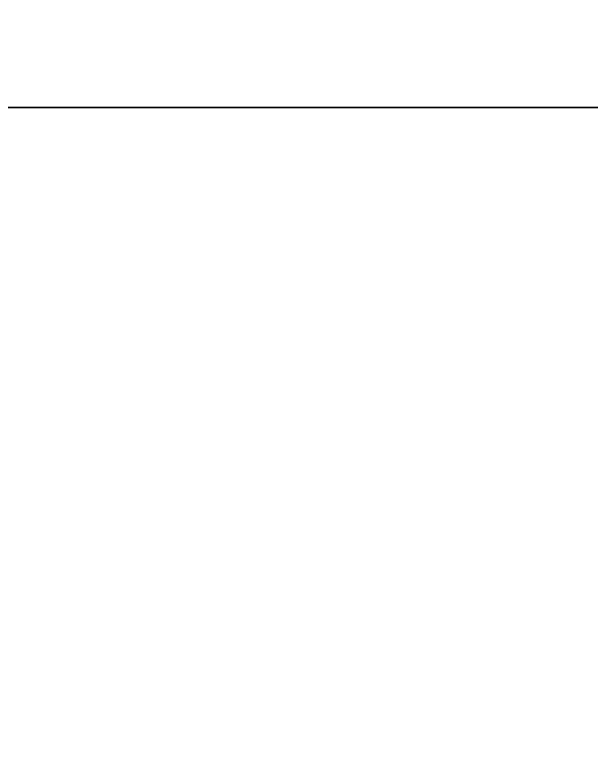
# Model space of a CAD drawing. Header units: millimetres. Extents: x -140 to 440, y -15 to 165.
# Drawn here: x -122.88 to -120.51, y 75.523 to 78.521 of the extents above; entities that cross this region are included whole.
import ezdxf

# ---------------------------------------------------------------- set-up
doc = ezdxf.new("R2010")
doc.units = ezdxf.units.MM
doc.layers.add('Acople', color=3, linetype='Continuous')

msp = doc.modelspace()

# ---------------------------------------------------------------- meshes
at = {"layer": 'Acople'}
mesh = msp.add_polymesh((9, 9), dxfattribs=at)
for k, corner in enumerate([(-123.0133, 73.5735, 172.6728), (-123.0092, 73.5706, 172.7197), (-123.0059, 73.5676, 172.7666), (-123.0033, 73.5647, 172.8136), (-123.0015, 73.5617, 172.8606), (-123.0004, 73.5588, 172.9076), (-123, 73.5558, 172.9546), (-123, 71.8605, 199.9013), (-120, 71.8605, 199.9013), (-123.0133, 75, 172.7177), (-123.0092, 75, 172.7646), (-123.0059, 75, 172.8116), (-123.0033, 75, 172.8587), (-123.0015, 75, 172.9058), (-123.0004, 75, 172.9529), (-123, 75, 173), (-123, 75, 200), (-120, 75, 200), (-123.0133, 76.4265, 172.6728), (-123.0092, 76.4294, 172.7197), (-123.0059, 76.4324, 172.7666), (-123.0033, 76.4353, 172.8136), (-123.0015, 76.4383, 172.8606), (-123.0004, 76.4412, 172.9076), (-123, 76.4442, 172.9546), (-123, 78.1395, 199.9013), (-120, 78.1395, 199.9013), (-123.0133, 77.8473, 172.5385), (-123.0092, 77.8532, 172.5851), (-123.0059, 77.8591, 172.6318), (-123.0033, 77.865, 172.6784), (-123.0015, 77.8709, 172.7251), (-123.0004, 77.8768, 172.7719), (-123, 77.8827, 172.8186), (-123, 81.2667, 199.6057), (-120, 81.2667, 199.6057), (-123.0133, 79.2569, 172.3153), (-123.0092, 79.2657, 172.3614), (-123.0059, 79.2745, 172.4076), (-123.0033, 79.2833, 172.4538), (-123.0015, 79.2921, 172.5), (-123.0004, 79.3009, 172.5463), (-123, 79.3098, 172.5926), (-123, 84.3691, 199.1144), (-120, 84.3691, 199.1144), (-123.0133, 80.6497, 172.004), (-123.0092, 80.6613, 172.0494), (-123.0059, 80.673, 172.095), (-123.0033, 80.6847, 172.1405), (-123.0015, 80.6964, 172.1861), (-123.0004, 80.7081, 172.2318), (-123, 80.7199, 172.2774), (-123, 87.4345, 198.4292), (-120, 87.4345, 198.4292), (-123.0133, 82.0201, 171.6058), (-123.0092, 82.0347, 171.6504), (-123.0059, 82.0492, 171.6951), (-123.0033, 82.0637, 171.7399), (-123.0015, 82.0783, 171.7847), (-123.0004, 82.0928, 171.8295), (-123, 82.1074, 171.8743), (-123, 90.4508, 197.5528), (-120, 90.4508, 197.5528), (-123.0133, 83.3629, 171.1224), (-123.0092, 83.3802, 171.166), (-123.0059, 83.3975, 171.2097), (-123.0033, 83.4148, 171.2535), (-123.0015, 83.4322, 171.2972), (-123.0004, 83.4495, 171.341), (-123, 83.4669, 171.3849), (-123, 93.4062, 196.4888), (-120, 93.4062, 196.4888), (-123.0133, 84.6727, 170.5556), (-123.0092, 84.6927, 170.598), (-123.0059, 84.7127, 170.6406), (-123.0033, 84.7328, 170.6832), (-123.0015, 84.7528, 170.7258), (-123.0004, 84.7729, 170.7684), (-123, 84.7929, 170.811), (-123, 96.289, 195.2414), (-120, 96.289, 195.2414)]):
    mesh.set_mesh_vertex(divmod(k, 9), corner)
mesh = msp.add_polymesh((9, 9), dxfattribs=at)
for k, corner in enumerate([(-123.0133, 79.2569, 127.6847), (-123.0092, 79.2657, 127.6386), (-123.0059, 79.2745, 127.5924), (-123.0033, 79.2833, 127.5462), (-123.0015, 79.2921, 127.5), (-123.0004, 79.3009, 127.4537), (-123, 79.3098, 127.4074), (-123, 84.3691, 100.8856), (-120, 84.3691, 100.8856), (-123.0133, 77.8473, 127.4615), (-123.0092, 77.8532, 127.4149), (-123.0059, 77.8591, 127.3682), (-123.0033, 77.865, 127.3216), (-123.0015, 77.8709, 127.2749), (-123.0004, 77.8768, 127.2281), (-123, 77.8827, 127.1814), (-123, 81.2667, 100.3943), (-120, 81.2667, 100.3943), (-123.0133, 76.4265, 127.3272), (-123.0092, 76.4294, 127.2803), (-123.0059, 76.4324, 127.2334), (-123.0033, 76.4353, 127.1864), (-123.0015, 76.4383, 127.1394), (-123.0004, 76.4412, 127.0924), (-123, 76.4442, 127.0454), (-123, 78.1395, 100.0987), (-120, 78.1395, 100.0987), (-123.0133, 75, 127.2823), (-123.0092, 75, 127.2354), (-123.0059, 75, 127.1884), (-123.0033, 75, 127.1413), (-123.0015, 75, 127.0942), (-123.0004, 75, 127.0471), (-123, 75, 127), (-123, 75, 100), (-120, 75, 100), (-123.0133, 73.5735, 127.3272), (-123.0092, 73.5706, 127.2803), (-123.0059, 73.5676, 127.2334), (-123.0033, 73.5647, 127.1864), (-123.0015, 73.5617, 127.1394), (-123.0004, 73.5588, 127.0924), (-123, 73.5558, 127.0454), (-123, 71.8605, 100.0987), (-120, 71.8605, 100.0987), (-123.0133, 72.1527, 127.4615), (-123.0092, 72.1468, 127.4149), (-123.0059, 72.1409, 127.3682), (-123.0033, 72.135, 127.3216), (-123.0015, 72.1291, 127.2749), (-123.0004, 72.1232, 127.2281), (-123, 72.1173, 127.1814), (-123, 68.7333, 100.3943), (-120, 68.7333, 100.3943), (-123.0133, 70.7431, 127.6847), (-123.0092, 70.7343, 127.6386), (-123.0059, 70.7255, 127.5924), (-123.0033, 70.7167, 127.5462), (-123.0015, 70.7079, 127.5), (-123.0004, 70.6991, 127.4537), (-123, 70.6902, 127.4074), (-123, 65.6309, 100.8856), (-120, 65.6309, 100.8856), (-123.0133, 69.3503, 127.996), (-123.0092, 69.3387, 127.9506), (-123.0059, 69.327, 127.905), (-123.0033, 69.3153, 127.8595), (-123.0015, 69.3036, 127.8139), (-123.0004, 69.2919, 127.7682), (-123, 69.2801, 127.7226), (-123, 62.5655, 101.5708), (-120, 62.5655, 101.5708), (-123.0133, 67.9799, 128.3942), (-123.0092, 67.9653, 128.3496), (-123.0059, 67.9508, 128.3049), (-123.0033, 67.9363, 128.2601), (-123.0015, 67.9217, 128.2153), (-123.0004, 67.9072, 128.1705), (-123, 67.8926, 128.1257), (-123, 59.5492, 102.4472), (-120, 59.5492, 102.4472)]):
    mesh.set_mesh_vertex(divmod(k, 9), corner)

doc.saveas('drawing.dxf')
